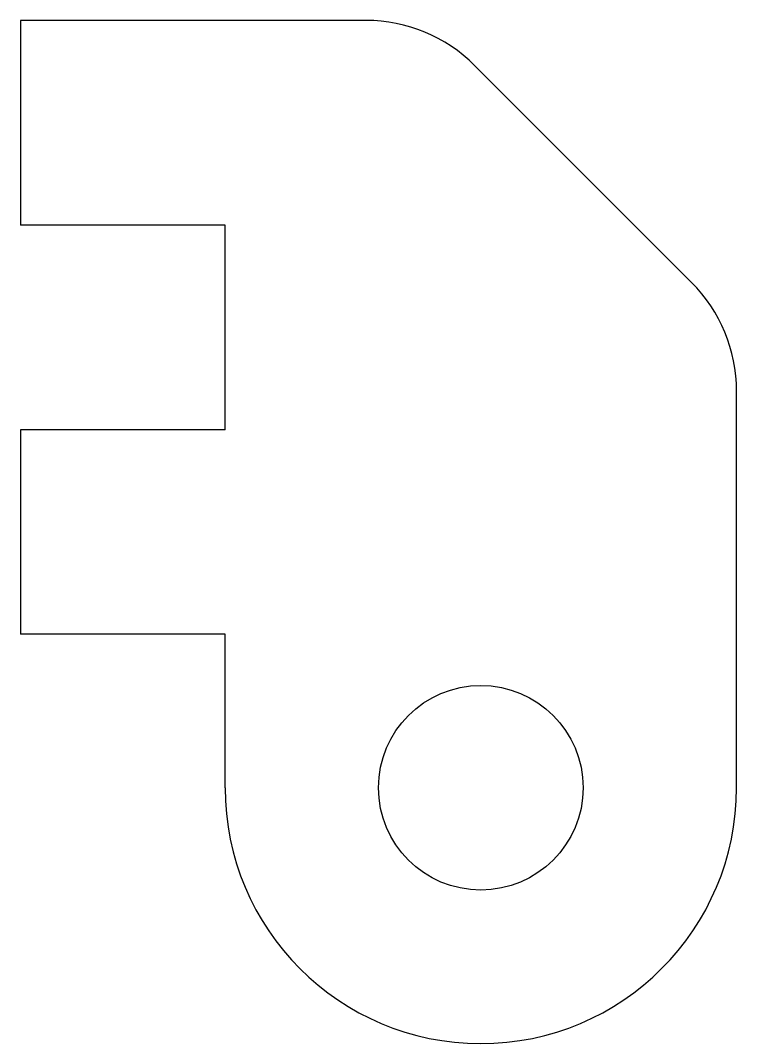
# Model space of a CAD drawing. Header units: millimetres. Extents: x -9 to 5, y -5 to 15.
import ezdxf

# ---------------------------------------------------------------- set-up
doc = ezdxf.new("R2010")
doc.units = ezdxf.units.MM

msp = doc.modelspace()

# ---------------------------------------------------------------- linework, layer by layer
at = {"color": 7, "linetype": 'Continuous', "lineweight": 25}
for p, q in [((-2.243, 15), (-9, 15)), ((-9, 15), (-9, 11)), ((4.121, 9.879), (-0.121, 14.121)), ((-5, 11), (-9, 11)), ((-5, 7), (-5, 11)), ((5, 0), (5, 7.757)), ((-5, 7), (-9, 7)), ((-9, 7), (-9, 3)), ((-5, 3), (-9, 3)), ((-5, 0), (-5, 3))]:
    msp.add_line(p, q, dxfattribs=at)
msp.add_circle((0, 0), 2, dxfattribs=at)
for centre, radius, start, end in [((-2.243, 12), 3, 45, 90), ((2, 7.757), 3, 0, 45), ((0, 0), 5, 180, 0)]:
    msp.add_arc(centre, radius, start, end, dxfattribs=at)

doc.saveas('drawing.dxf')
